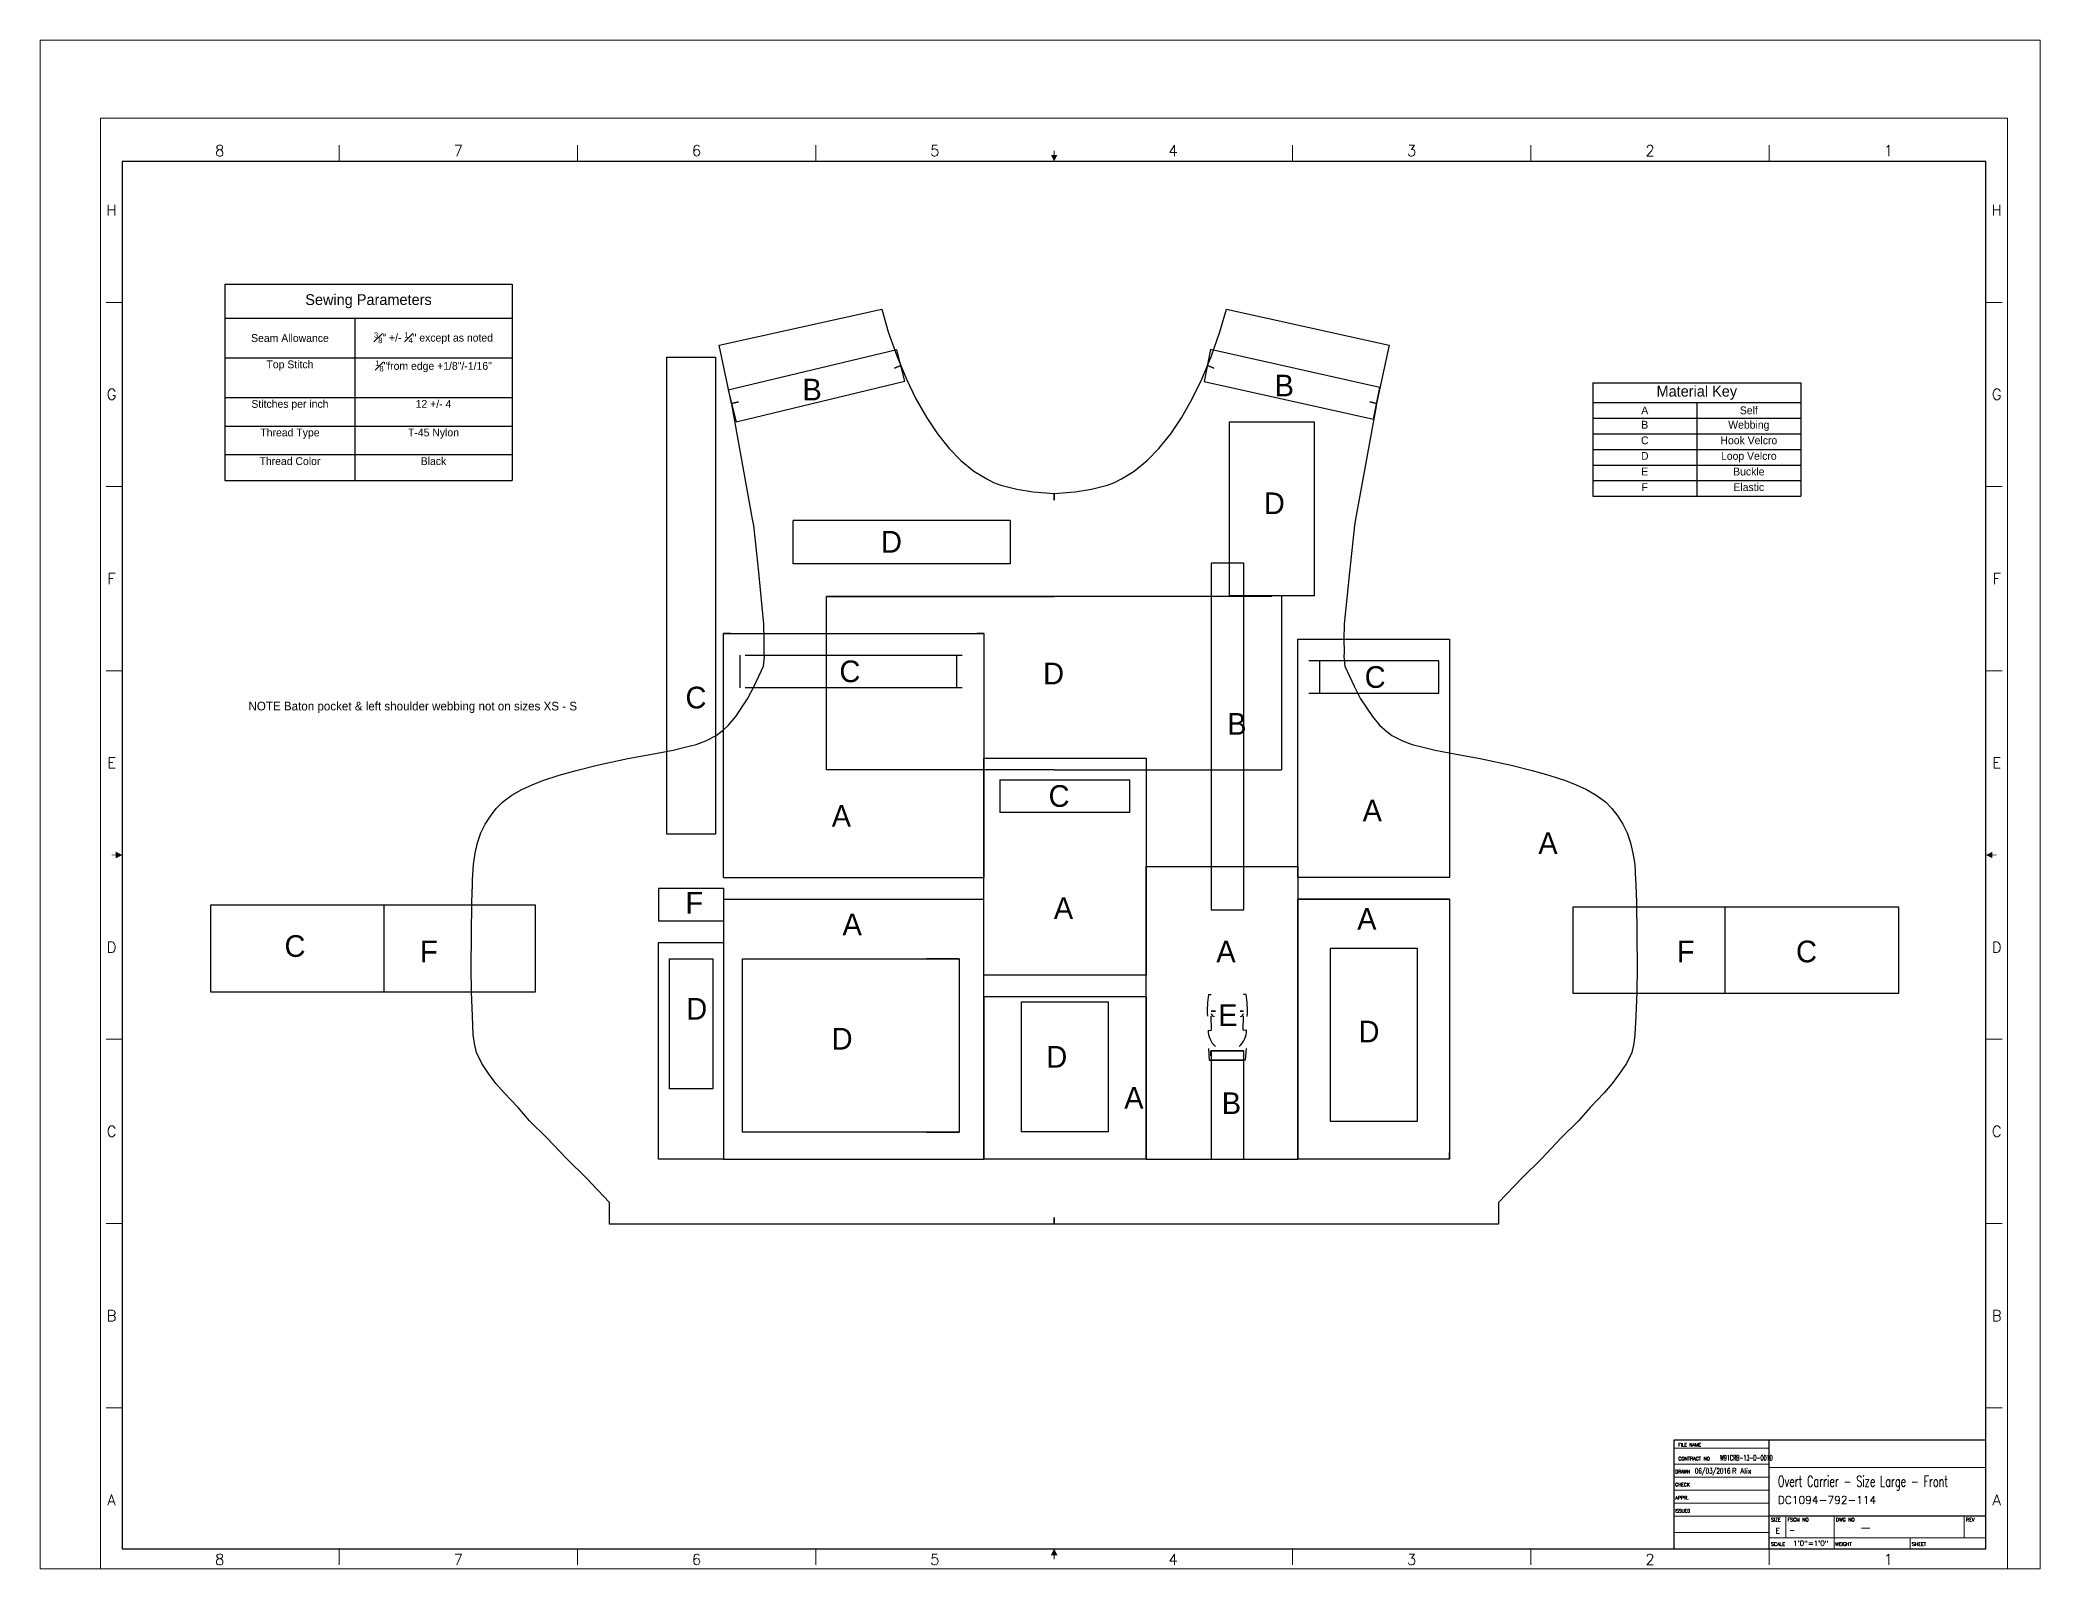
# Paper-space layout 'Layout1' of a CAD drawing. Header units: inches. Extents: x 1.06 to 9.54, y 0.81 to 7.29.
# The model-space entities are those that its viewports show. They can reach past a viewport. Long polylines and large blocks are cut down to what shows.
import ezdxf
from ezdxf.enums import TextEntityAlignment as Align

# ---------------------------------------------------------------- set-up
doc = ezdxf.new("R2010")
doc.units = ezdxf.units.IN
doc.header["$MEASUREMENT"] = 0
doc.linetypes.add('HIDDEN', pattern=[0.375, 0.25, -0.125])
doc.layers.add('AM_BOR', color=7, linetype='Continuous', lineweight=30)
doc.layers.add('T001L001', color=7, linetype='Continuous')
doc.styles.add('ACANSTS', font='romans.shx', dxfattribs={"height": 1})

# ---------------------------------------------------------------- blocks, each defined once
blk = doc.blocks.new('ANSI_E')
at = {"color": 7}
for p, q in [((1104.9, 838.2), (12.7, 838.2)), ((12.7, 838.2), (12.7, 25.4)), ((1104.9, 25.4), (1104.9, 838.2)), ((12.7, 25.4), (1104.9, 25.4))]:
    blk.add_line(p, q, dxfattribs=at)
at = {"layer": 'AM_BOR', "color": 7, "lineweight": 15}
for p, q in [((1117.6, 863.6), (0, 863.6)), ((0, 863.6), (0, 0)), ((1117.6, 0), (1117.6, 863.6)), ((139.7, 847.7), (139.7, 838.2)), ((279.4, 847.7), (279.4, 838.2)), ((419.1, 847.7), (419.1, 838.2)), ((698.5, 847.7), (698.5, 838.2)), ((838.2, 847.7), (838.2, 838.2)), ((977.9, 847.7), (977.9, 838.2)), ((12.7, 755.6), (3.2, 755.6)), ((1104.9, 755.6), (1114.4, 755.6)), ((12.7, 647.7), (3.2, 647.7)), ((1104.9, 647.7), (1114.4, 647.7)), ((12.7, 539.8), (3.2, 539.8)), ((1104.9, 539.8), (1114.4, 539.8)), ((12.7, 323.9), (3.2, 323.9)), ((1104.9, 323.9), (1114.4, 323.9)), ((12.7, 215.9), (3.2, 215.9)), ((1104.9, 215.9), (1114.4, 215.9)), ((12.7, 108), (3.2, 108)), ((1104.9, 108), (1114.4, 108)), ((139.7, 15.9), (139.7, 25.4)), ((279.4, 15.9), (279.4, 25.4)), ((419.1, 15.9), (419.1, 25.4)), ((698.5, 15.9), (698.5, 25.4)), ((838.2, 15.9), (838.2, 25.4)), ((977.9, 15.9), (977.9, 25.4)), ((0, 0), (1117.6, 0))]:
    blk.add_line(p, q, dxfattribs=at)
at = {"layer": 'AM_BOR', "color": 7, "lineweight": 30, "const_width": 0.508}
for points in [[(558.8, 844.5), (558.8, 842)], [(6.4, 431.8), (8.9, 431.8)], [(1111.2, 431.8), (1108.7, 431.8)], [(558.8, 19.1), (558.8, 21.6)]]:
    blk.add_lwpolyline(points, dxfattribs=at)
at = {"layer": 'AM_BOR', "color": 7, "lineweight": 30}
for points in [[(560.7, 842), (556.9, 842), (558.8, 838.2)], [(8.9, 433.7), (8.9, 429.9), (12.7, 431.8)], [(1108.7, 429.9), (1108.7, 433.7), (1104.9, 431.8)], [(556.9, 21.6), (560.7, 21.6), (558.8, 25.4)]]:
    blk.add_solid(points, dxfattribs=at)
at = {"layer": 'AM_BOR', "color": 7, "lineweight": 15, "style": 'ACANSTS'}
for s, p in [('8', (69.8, 844.5)), ('7', (209.6, 844.5)), ('6', (349.2, 844.5)), ('5', (488.9, 844.5)), ('4', (628.6, 844.5)), ('3', (768.3, 844.5)), ('2', (908, 844.5)), ('1', (1047.8, 844.5)), ('H', (6.4, 809.6)), ('H', (1111.2, 809.6)), ('G', (6.4, 701.7)), ('G', (1111.2, 701.7)), ('F', (6.4, 593.7)), ('F', (1111.2, 593.7)), ('E', (6.4, 485.8)), ('E', (1111.2, 485.8)), ('D', (6.4, 377.8)), ('D', (1111.2, 377.8)), ('C', (6.4, 269.9)), ('C', (1111.2, 269.9)), ('B', (6.4, 161.9)), ('B', (1111.2, 161.9)), ('A', (1111.2, 54)), ('8', (69.8, 19.1)), ('7', (209.6, 19.1)), ('6', (349.2, 19.1)), ('5', (488.9, 19.1)), ('4', (628.6, 19.1)), ('3', (768.3, 19.1)), ('2', (908, 19.1)), ('1', (1047.8, 19.1))]:
    blk.add_text(s, height=6.35, dxfattribs=at).set_placement(p, align=Align.MIDDLE_CENTER)
at = {"layer": 'AM_BOR', "color": 7, "lineweight": 15, "style": 'ACANSTS', "text_generation_flag": 2}
blk.add_text('A', height=6.35, dxfattribs=at).set_placement((6.4, 54), align=Align.MIDDLE_CENTER)
blk = doc.blocks.new('ANSI_TITUS')
at = {"color": 0}
blk.add_lwpolyline([(0, 63.5), (-182.9, 63.5), (-182.9, 0), (0, 0)], close=True, dxfattribs=at)
at = {"layer": 'AM_BOR', "color": 0, "lineweight": 15}
for p, q in [((-182.9, 58.9), (-127, 58.9)), ((-127, 49.5), (-182.9, 49.5)), ((0, 47.5), (-127, 47.5)), ((-127, 41.9), (-182.9, 41.9)), ((-127, 34.3), (-182.9, 34.3)), ((-127, 26.7), (-182.9, 26.7)), ((-127, 19.1), (-182.9, 19.1)), ((-117.3, 19.1), (-117.3, 6.4)), ((-88.9, 19.1), (-88.9, 6.4)), ((-12.7, 19.1), (-12.7, 6.4)), ((-127, 9.5), (-182.9, 9.5)), ((0, 6.4), (-127, 6.4)), ((-88.9, 0), (-88.9, 6.4)), ((-44.4, 0), (-44.4, 6.4))]:
    blk.add_line(p, q, dxfattribs=at)
at = {"layer": 'AM_BOR', "color": 0}
for p, q in [((-127, 0), (-127, 63.5)), ((0, 19.1), (-127, 19.1))]:
    blk.add_line(p, q, dxfattribs=at)
at = {"layer": 'AM_BOR', "color": 0, "lineweight": 15, "style": 'ACANSTS'}
for s, height, width, p in [('FILE NAME', 2.03, 0.951562, (-180.3, 59.8)), ('CONTRACT NO', 2.032, 0.979028, (-180.3, 51.7)), ('DRAWN', 2.03, 0.942857, (-182.1, 44.1))]:
    blk.add_text(s, height=height, dxfattribs=dict(at, width=width)).set_placement(p)
for s, width, p in [('CHECK', 0.942857, (-182.1, 37.5)), ('ISSUED', 0.90932, (-182.1, 22.2))]:
    blk.add_text(s, height=2.03, dxfattribs=dict(at, width=width)).set_placement(p, align=Align.MIDDLE_LEFT)
for s, p in [('APPR.', (-182.1, 29.8)), ('SCALE', (-126, 2.7)), ('SHEET', (-43.4, 2.7))]:
    blk.add_text(s, height=2.03, dxfattribs=at).set_placement(p, align=Align.MIDDLE_LEFT)
for s, p in [('SIZE', (-126, 16)), ('FSCM NO', (-116.3, 16)), ('DWG NO', (-87.9, 16)), ('REV', (-11.7, 16)), ('WEIGHT', (-88.3, 1.7))]:
    blk.add_text(s, height=2.03, dxfattribs=at).set_placement(p)
for tag, p in [('GEN-TITLE-DWG{10.58}', (-161.3, 59.8)), ('GEN-TITLE-DAT{6.03}', (-170.6, 44.1)), ('GEN-TITLE-CTRN{9.04}', (-155.7, 51.7)), ('GEN-TITLE-NAME{6.72}', (-148.8, 44.1)), ('GEN-TITLE-CHKD{6.16}', (-170.7, 36.4)), ('GEN-TITLE-CHKM{6.72}', (-148.8, 36.4)), ('GEN-TITLE-APPD{6.08}', (-170.7, 28.8)), ('GEN-TITLE-ISSD{6.03}', (-170.6, 21.3)), ('GEN-TITLE-APPM{6.72}', (-148.8, 28.8)), ('GEN-TITLE-ISSM{6.72}', (-148.8, 21.2)), ('GEN-TITLE-FSCM{8.01}', (-115.3, 9.4)), ('GEN-TITLE-SCA{7.49}', (-113, 1.7)), ('GEN-TITLE-WT{7.43}', (-70, 1.7)), ('GEN-TITLE-SHEET{10.30}', (-26.5, 1.6))]:
    blk.add_attdef(tag, p, '', height=3.05, dxfattribs=at)
at = {"layer": 'AM_BOR', "color": 0, "lineweight": 30, "style": 'ACANSTS'}
for tag, p in [('GEN-TITLE-DACT{25.89}', (-122.5, 49.7)), ('GEN-TITLE-DES2{26.26}', (-122, 26.3))]:
    blk.add_attdef(tag, p, '', height=4.57, dxfattribs=at)
at = {"layer": 'AM_BOR', "color": 0, "style": 'ACANSTS'}
for tag, p in [('GEN-TITLE-DES1{18.22}', (-122, 36.3)), ('GEN-TITLE-NR{8.40}', (-74.1, 9.4))]:
    blk.add_attdef(tag, p, '', height=6.35, dxfattribs=at)
at = {"layer": 'AM_BOR', "color": 0, "lineweight": 15, "style": 'ACANSTS'}
for tag, p in [('GEN-TITLE-SIZ{2.46}', (-122, 9)), ('GEN-TITLE-REV{3.27}', (-6.2, 8.9))]:
    blk.add_attdef(tag, text='', height=3.05, dxfattribs=at).set_placement(p, align=Align.CENTER)
blk = doc.blocks.new('*T5')
at = {"color": 0, "linetype": 'ByBlock', "lineweight": -2, "transparency": 16777216}
for p, q in [((0, 0), (4.801, 0)), ((0, 0), (0, -2.613)), ((4.801, 0), (4.801, -2.613)), ((0, -0.453), (4.801, -0.453)), ((2.401, -0.453), (2.401, -2.613)), ((0, -0.813), (4.801, -0.813)), ((0, -1.173), (4.801, -1.173)), ((0, -1.533), (4.801, -1.533)), ((0, -1.893), (4.801, -1.893)), ((0, -2.253), (4.801, -2.253)), ((0, -2.613), (4.801, -2.613))]:
    blk.add_line(p, q, dxfattribs=at)
at = {"color": 0, "linetype": 'Continuous', "transparency": 16777216}
for s, insert, char_height, width, attachment_point in [('Material Key', (2.401, -0.227), 0.25, 4.68128, 5), ('A', (1.2, -0.633), 0.18, 2.28064, 5), ('B', (1.2, -0.873), 0.18, 2.28064, 2), ('Webbing', (3.601, -0.873), 0.18, 2.28064, 2), ('Self', (3.601, -0.633), 0.18, 2.28064, 5), ('C', (1.2, -1.233), 0.18, 2.28064, 2), ('Hook Velcro', (3.601, -1.233), 0.18, 2.28064, 2), ('D', (1.2, -1.593), 0.18, 2.28064, 2), ('Loop Velcro', (3.601, -1.593), 0.18, 2.28064, 2), ('E', (1.2, -1.953), 0.18, 2.28064, 2), ('Buckle', (3.601, -1.953), 0.18, 2.28064, 2), ('Elastic', (3.601, -2.313), 0.18, 2.28064, 2), ('F', (1.2, -2.313), 0.18, 2.28064, 2)]:
    blk.add_mtext(s, dxfattribs=dict(at, insert=insert, char_height=char_height, width=width, attachment_point=attachment_point))
blk = doc.blocks.new('*T7')
at = {"color": 0, "linetype": 'ByBlock', "lineweight": -2, "transparency": 16777216}
for p, q in [((0, 0), (6.625, 0)), ((0, 0), (0, -4.531)), ((6.625, 0), (6.625, -4.531)), ((0, -0.787), (6.625, -0.787)), ((3, -0.787), (3, -4.531)), ((0, -1.699), (6.625, -1.699)), ((0, -2.611), (6.625, -2.611)), ((0, -3.271), (6.625, -3.271)), ((0, -3.931), (6.625, -3.931)), ((0, -4.531), (6.625, -4.531))]:
    blk.add_line(p, q, dxfattribs=at)
at = {"color": 0, "linetype": 'Continuous', "transparency": 16777216}
for s, insert, char_height, width, attachment_point in [('Sewing Parameters', (3.312, -0.393), 0.25, 6.505, 5), ('Seam Allowance', (1.5, -1.243), 0.18, 2.88, 5), ('\\A1;{\\H0.7x;\\S3#8;}" +/- {\\H0.7x;\\S1#4;}" except as noted', (4.812, -1.243), 0.18, 3.505, 5), ('Top Stitch', (1.5, -1.759), 0.18, 2.88, 2), ('\\A1;{\\H0.7x;\\S1#8;}"from edge +1/8"/-1/16"', (4.812, -1.759), 0.18, 3.505, 2), ('Stitches per inch', (1.5, -2.671), 0.18, 2.88, 2), ('12 +/- 4', (4.812, -2.671), 0.18, 3.505, 2), ('Thread Type', (1.5, -3.331), 0.18, 2.88, 2), ('T-45 Nylon', (4.812, -3.331), 0.18, 3.505, 2), ('Thread Color', (1.5, -3.991), 0.18, 2.88, 2), ('Black', (4.812, -3.991), 0.18, 3.505, 2)]:
    blk.add_mtext(s, dxfattribs=dict(at, insert=insert, char_height=char_height, width=width, attachment_point=attachment_point))

msp = doc.modelspace()

# ---------------------------------------------------------------- linework, layer by layer
at = {"linetype": 'Continuous'}
for p, q in [((14.632, 38.957), (13.882, 38.957)), ((13.882, 38.957), (13.882, 30.957)), ((14.632, 30.957), (14.632, 38.957)), ((3.007, 36.832), (3.007, 36.082)), ((8.007, 36.832), (8.007, 36.082)), ((13.882, 31.957), (14.632, 31.957)), ((1.132, 31.457), (2.632, 31.457)), ((-5.209, 31.069), (-9.209, 31.069)), ((-9.209, 31.069), (-9.209, 29.069)), ((-1.709, 31.069), (-5.209, 31.069)), ((-1.709, 29.069), (-1.709, 31.069)), ((13.882, 30.957), (14.632, 30.957)), ((22.236, 31.027), (25.736, 31.027)), ((22.236, 29.027), (22.236, 31.027)), ((25.736, 31.027), (29.736, 31.027)), ((29.736, 31.027), (29.736, 29.027)), ((1.132, 30.707), (2.632, 30.707)), ((1.132, 30.207), (2.632, 30.207)), ((-9.209, 29.069), (-5.209, 29.069)), ((-5.209, 29.069), (-1.709, 29.069)), ((25.736, 29.027), (22.236, 29.027)), ((29.736, 29.027), (25.736, 29.027))]:
    msp.add_line(p, q, dxfattribs=at)
for p, q in [((1.132, 31.457), (1.132, 30.707)), ((2.632, 31.457), (2.632, 30.708)), ((13.822, 29.005, 0.004), (13.879, 29.01, -0.11)), ((13.881, 28.626, -0.088), (14.619, 28.626, -0.102)), ((14.625, 28.626, -0.088), (13.887, 28.626, -0.102)), ((14.684, 29.005, 0.004), (14.627, 29.01, -0.11)), ((13.799, 28.505, -0.002), (13.793, 28.511, 0.004)), ((13.809, 28.187, 0.004), (13.873, 28.179, 0.067)), ((13.887, 28.191, 0.067), (13.878, 28.505, -0.076)), ((14.619, 28.191, 0.067), (14.628, 28.505, -0.076)), ((14.697, 28.187, 0.004), (14.633, 28.179, 0.067)), ((14.707, 28.505, -0.002), (14.713, 28.511, 0.004)), ((13.819, 27.762, -0.126), (13.838, 27.494, 0.001)), ((13.874, 27.593, 0.002), (13.874, 27.707)), ((13.874, 27.707), (14.632, 27.707)), ((14.632, 27.707), (13.874, 27.707)), ((14.632, 27.593, 0.002), (14.632, 27.707)), ((14.687, 27.762, -0.126), (14.668, 27.494, 0.001)), ((13.838, 27.494, 0.001), (13.869, 27.494, -0.052)), ((14.625, 27.494, 0.043), (13.869, 27.494, -0.052)), ((13.881, 27.494, 0.043), (14.637, 27.494, -0.052)), ((14.668, 27.494, 0.001), (14.637, 27.494, -0.052))]:
    msp.add_line(p, q)
at = {"linetype": 'HIDDEN'}
for p, q in [((-5.209, 31.069), (-5.209, 29.069)), ((25.736, 31.027), (25.736, 29.027))]:
    msp.add_line(p, q, dxfattribs=at)
at = {"color": 0, "linetype": 'Continuous'}
for p, q in [((2.632, 25.207), (8.632, 25.207)), ((12.382, 25.207), (15.882, 25.207))]:
    msp.add_line(p, q, dxfattribs=at)
at = {"linetype": 'Continuous'}
for points in [[(2.923, 42.217), (6.815, 43.153), (6.625, 43.879), (2.733, 42.943)], [(13.718, 43.149), (17.623, 42.275), (17.772, 43.01), (13.868, 43.883)], [(17.988, 43.986), (17.988, 43.986), (17.988, 43.986), (17.988, 43.986)], [(1.132, 25.207), (1.132, 30.207), (2.632, 30.207), (2.632, 25.207)], [(16.632, 30.078), (18.632, 30.078), (18.632, 26.078), (16.632, 26.078)], [(1.382, 29.832), (2.382, 29.832), (2.382, 26.832), (1.382, 26.832)], [(3.064, 29.832), (8.064, 29.832), (8.064, 25.832), (3.064, 25.832)], [(9.507, 28.836), (11.507, 28.836), (11.507, 25.836), (9.507, 25.836)], [(13.882, 25.207), (14.632, 25.207), (14.632, 27.707), (13.882, 27.707)]]:
    msp.add_lwpolyline(points, close=True, dxfattribs=at)
for centre, radius, start, end in [((15.842, 28.64, 0.004), 2.053, 169.7628, 183.6029), ((12.664, 28.64, 0.004), 2.053, 356.3971, 10.2372), ((14.338, 28.194, -0.029), 0.529, 180.7298, 226.9355), ((13.873, 28.194, 0.067), 0.0145, 272.7114, 350.4709), ((13.97, 28.59, -0.002), 0.091, 191.291, 258.709), ((14.168, 28.194, -0.029), 0.529, 313.0645, 359.2702), ((14.536, 28.59, -0.002), 0.091, 281.291, 348.709), ((14.633, 28.194, 0.067), 0.0145, 189.5291, 267.2886), ((13.882, 27.595, 0.002), 0.00783, 193.7908, 266.5981), ((14.624, 27.595, 0.002), 0.00783, 273.4019, 346.2092)]:
    msp.add_arc(centre, radius, start, end)
at = {"layer": 'T001L001'}
for p, q in [((1.32, 43.707), (2.445, 43.707)), ((1.32, 32.707), (1.32, 43.707)), ((2.445, 43.707), (2.445, 32.707)), ((15.882, 31.707), (15.882, 37.207)), ((19.382, 37.207), (19.382, 31.707)), ((2.445, 32.707), (1.32, 32.707)), ((19.382, 31.707), (15.882, 31.707))]:
    msp.add_line(p, q, dxfattribs=at)
for points in [[(10.257, 23.707), (10.257, 23.864), (10.257, 23.707), (0, 23.707), (0, 24.206), (-0.544, 24.775), (-0.988, 25.218), (-1.446, 25.705), (-1.845, 26.09), (-2.111, 26.4), (-2.436, 26.74), (-2.621, 26.956), (-2.792, 27.183), (-2.947, 27.419), (-3.071, 27.671), (-3.12, 27.875), (-3.146, 28.084), (-3.163, 28.51), (-3.187, 29.07), (-3.194, 29.63), (-3.177, 31.133), (-3.164, 31.543), (-3.16, 31.652), (-3.141, 32.005), (-3.098, 32.266), (-3.046, 32.506), (-2.968, 32.738), (-2.868, 32.934), (-2.75, 33.12), (-2.616, 33.294), (-2.463, 33.451), (-2.252, 33.603), (-2.025, 33.732), (-1.787, 33.844), (-1.543, 33.941), (-1.16, 34.067), (-0.771, 34.171), (-0.288, 34.296), (0.423, 34.447), (0.978, 34.548), (1.464, 34.646), (1.739, 34.711), (1.994, 34.776), (2.218, 34.856), (2.463, 34.98), (2.627, 35.111), (2.745, 35.223), (2.913, 35.421), (3.185, 35.826), (3.336, 36.12), (3.55, 36.577), (3.571, 36.806), (3.564, 36.907), (3.568, 37.201), (3.562, 37.55), (3.44, 38.749), (3.329, 39.824), (3.301, 39.973), (2.828, 42.58), (2.815, 42.642), (2.971, 42.676), (2.815, 42.642), (2.525, 43.986), (6.278, 44.817), (6.43, 44.29), (6.627, 43.742), (6.72, 43.516), (6.572, 43.455), (6.72, 43.516), (6.849, 43.204), (7.069, 42.748), (7.318, 42.307), (7.563, 41.942), (7.837, 41.6), (8.107, 41.325), (8.406, 41.082), (8.705, 40.898), (8.862, 40.82), (9.024, 40.754), (9.395, 40.665), (9.772, 40.601), (10.257, 40.565), (10.257, 40.408), (10.257, 40.565), (10.741, 40.601), (11.118, 40.665), (11.489, 40.754), (11.651, 40.82), (11.809, 40.898), (12.107, 41.082), (12.406, 41.325), (12.676, 41.6), (12.95, 41.942), (13.195, 42.307), (13.444, 42.748), (13.664, 43.204), (13.793, 43.516), (13.941, 43.455), (13.793, 43.516), (13.887, 43.742), (14.083, 44.29), (14.235, 44.817), (17.988, 43.986), (17.698, 42.642), (17.542, 42.676), (17.698, 42.642), (17.685, 42.58), (17.212, 39.973), (17.184, 39.824), (17.073, 38.749), (16.951, 37.55), (16.945, 37.201), (16.949, 36.907), (16.942, 36.806), (16.963, 36.577), (17.178, 36.12), (17.328, 35.826), (17.6, 35.421), (17.768, 35.223), (17.886, 35.111), (18.05, 34.98), (18.295, 34.856), (18.519, 34.776), (18.775, 34.711), (19.049, 34.646), (19.535, 34.548), (20.09, 34.447), (20.801, 34.296), (21.284, 34.171), (21.674, 34.067), (22.056, 33.941), (22.301, 33.844), (22.538, 33.732), (22.765, 33.603), (22.976, 33.451), (23.129, 33.294), (23.263, 33.12), (23.381, 32.934), (23.481, 32.738), (23.559, 32.506), (23.611, 32.266), (23.654, 32.005), (23.673, 31.652), (23.677, 31.543), (23.691, 31.133), (23.707, 29.63), (23.7, 29.07), (23.676, 28.51), (23.659, 28.084), (23.634, 27.875), (23.584, 27.671), (23.46, 27.419), (23.305, 27.183), (23.134, 26.956), (22.949, 26.74), (22.624, 26.4), (22.358, 26.09), (21.959, 25.705), (21.501, 25.218), (21.057, 24.775), (20.513, 24.206), (20.513, 23.707), (10.257, 23.707)], [(16.262, 42.212), (15.279, 42.212), (14.296, 42.212)], [(14.296, 42.212), (14.296, 38.203)], [(16.262, 38.203), (16.262, 42.212)], [(9.246, 39.94), (4.235, 39.94)], [(4.235, 38.94), (4.235, 39.94)], [(9.246, 39.94), (9.246, 38.94)], [(9.246, 38.94), (4.235, 38.94)], [(5.006, 34.189), (5.006, 38.189)], [(5.006, 38.189), (10.257, 38.189)], [(10.257, 38.189), (5.006, 38.189)], [(15.279, 38.189), (10.257, 38.189)], [(16.262, 38.203), (15.279, 38.203), (14.296, 38.203)], [(15.507, 38.189), (15.507, 34.189)], [(2.632, 37.332), (8.632, 37.332)], [(2.632, 31.707), (2.632, 37.332), (2.789, 37.332), (2.632, 37.332)], [(8.632, 37.332), (8.474, 37.332), (8.632, 37.332), (8.632, 31.707)], [(15.882, 37.207), (19.382, 37.207)], [(3.132, 36.832), (8.132, 36.832)], [(19.132, 36.707), (16.132, 36.707)], [(16.382, 36.707), (16.382, 35.957)], [(19.132, 35.957), (19.132, 36.707)], [(8.132, 36.082), (3.132, 36.082)], [(16.132, 35.957), (19.132, 35.957)], [(10.257, 34.189), (5.006, 34.189)], [(8.632, 34.457), (12.382, 34.457)], [(12.382, 34.457), (12.382, 34.457), (12.382, 34.457), (12.382, 29.457), (8.632, 29.457), (8.632, 34.457), (8.632, 34.457), (8.632, 34.457)], [(10.257, 34.189), (15.507, 34.189)], [(9.007, 33.957), (12.007, 33.957)], [(9.007, 33.957), (9.007, 33.207)], [(12.007, 33.207), (12.007, 33.957)], [(12.007, 33.207), (9.007, 33.207)], [(12.382, 25.207), (12.382, 31.957)], [(12.382, 31.957), (15.882, 31.957)], [(15.882, 31.957), (15.882, 25.207)], [(2.632, 31.707), (8.632, 31.707)], [(2.632, 31.207), (2.632, 25.207)], [(2.632, 31.207), (8.632, 31.207)], [(8.632, 25.207), (8.632, 31.207)], [(15.882, 31.207), (19.382, 31.207)], [(15.882, 25.207), (15.882, 31.206)], [(19.382, 31.206), (15.882, 31.206)], [(19.382, 31.206), (19.382, 25.207)], [(8.064, 29.832), (7.314, 29.832)], [(8.632, 28.957), (8.632, 25.207)], [(12.382, 28.957), (10.257, 28.957), (8.632, 28.957)], [(8.632, 28.957), (8.632, 25.207)], [(12.382, 28.957), (8.632, 28.957)], [(12.382, 28.957), (12.382, 25.207)], [(12.382, 28.957), (12.382, 25.207)], [(7.314, 25.832), (8.064, 25.832)], [(12.382, 25.207), (12.382, 25.365), (12.382, 25.207), (8.632, 25.207), (8.632, 25.365), (8.632, 25.207)], [(19.382, 25.207), (19.382, 25.365), (19.382, 25.207), (15.882, 25.207), (15.882, 25.365), (15.882, 25.207)]]:
    msp.add_lwpolyline(points, dxfattribs=at)

# ---------------------------------------------------------------- block references
at = {"color": 250, "lineweight": 0, "xscale": 0.03937007874016, "yscale": 0.03937007874016, "zscale": 0.03937007874016}
msp.add_blockref('ANSI_E', (-11.743, 15.224), dxfattribs=at)
for name, p in [('*T7', (-8.875, 45.391)), ('*T5', (22.685, 43.113))]:
    msp.add_blockref(name, p)
at = {"lineweight": 0}
ref = msp.add_blockref('ANSI_TITUS', (31.757, 16.224), dxfattribs=dict(at, xscale=0.03937007874016, yscale=0.03937007874016, zscale=0.03937007874016))
ref.add_attrib('GEN-TITLE-CTRN{9.04}', 'W91CRB-13-D-0010', (25.625, 18.261), dxfattribs={"layer": 'AM_BOR', "color": 0, "lineweight": 15, "height": 0.12, "style": 'ACANSTS', "width": 0.556716})
ref.add_attrib('GEN-TITLE-SIZ{2.46}', 'E', dxfattribs={"layer": 'AM_BOR', "color": 0, "lineweight": 15, "height": 0.12, "style": 'ACANSTS'}).set_placement((26.953, 16.578), align=Align.CENTER)
ref.add_attrib('GEN-TITLE-FSCM{8.01}', '-', (27.217, 16.594), dxfattribs={"layer": 'AM_BOR', "color": 0, "lineweight": 15, "height": 0.12, "style": 'ACANSTS'})
ref.add_attrib('GEN-TITLE-NR{8.40}', '-', (28.842, 16.594), dxfattribs={"layer": 'AM_BOR', "height": 0.25, "style": 'ACANSTS'})
ref.add_attrib('GEN-TITLE-DES2{26.26}', 'DC1094-792-114', (26.956, 17.257), dxfattribs={"layer": 'AM_BOR', "color": 0, "lineweight": 30, "height": 0.18, "style": 'ACANSTS'})
ref.add_attrib('GEN-TITLE-DES1{18.22}', 'Overt Carrier - Size Large - Front', (26.956, 17.653), dxfattribs={"layer": 'AM_BOR', "height": 0.25, "style": 'ACANSTS', "width": 0.64961})
ref.add_attrib('GEN-TITLE-NAME{6.72}', 'R Alix', (25.897, 17.959), dxfattribs={"layer": 'AM_BOR', "color": 0, "lineweight": 15, "height": 0.12, "style": 'ACANSTS'})
ref.add_attrib('GEN-TITLE-DAT{6.03}', '06/03/2016', (25.041, 17.959), dxfattribs={"layer": 'AM_BOR', "color": 0, "lineweight": 15, "height": 0.12, "style": 'ACANSTS', "width": 0.639545})
ref.add_attrib('GEN-TITLE-SCA{7.49}', '1\'0"=1\'0"', (27.307, 16.289), dxfattribs={"layer": 'AM_BOR', "color": 0, "lineweight": 15, "height": 0.12, "style": 'ACANSTS'})

# ---------------------------------------------------------------- texts
at = {"linetype": 'Continuous', "attachment_point": 1}
for s, width, insert, char_height in [('B', 1.45017, (4.45, 43.21), 0.5), ('B', 1.45017, (15.344, 43.304), 0.5), ('D', 1.45017, (15.096, 40.587), 0.5), ('D', 1.45017, (6.264, 39.699), 0.5), ('C', 1.45017, (5.304, 36.711), 0.5), ('D', 1.45017, (10.003, 36.661), 0.5), ('C', 1.45017, (17.423, 36.58), 0.5), ('C', 1.45017, (1.752, 36.107), 0.5), ('NOTE Baton pocket & left shoulder webbing not on sizes XS - S', 7.625, (-8.332, 35.76), 0.2), ('B', 1.45017, (14.25, 35.5), 0.5), ('C', 1.45017, (10.129, 33.836), 0.5), ('A', 1.45017, (5.125, 33.375), 0.5), ('A', 1.45017, (17.375, 33.5), 0.5), ('A', 1.45017, (21.429, 32.749), 0.5), ('F', 1.45017, (1.75, 31.375), 0.5), ('A', 1.45017, (10.25, 31.25), 0.5), ('A', 1.45017, (17.25, 31), 0.5), ('A', 1.45017, (5.375, 30.875), 0.5), ('C', 1.45017, (-7.5, 30.375), 0.5), ('F', 1.45017, (-4.375, 30.25), 0.5), ('A', 1.45017, (14, 30.25), 0.5), ('F', 1.45017, (24.625, 30.25), 0.5), ('C', 1.45017, (27.375, 30.25), 0.5), ('D', 1.45017, (1.77, 28.928), 0.5), ('D', 1.45017, (5.124, 28.237), 0.5), ('D', 1.45017, (17.281, 28.403), 0.5), ('D', 1.45017, (10.078, 27.821), 0.5), ('A', 1.45017, (11.875, 26.875), 0.5), ('B', 1.45017, (14.125, 26.75), 0.5)]:
    msp.add_mtext_dynamic_manual_height_columns(s, width=width, gutter_width=1, heights=[0], dxfattribs=dict(at, insert=insert, char_height=char_height))

# ---------------------------------------------------------------- next in the draw order: texts
at = {"linetype": 'Continuous', "insert": (14.267, 28.531), "char_height": 0.5, "attachment_point": 5, "bg_fill": 3, "box_fill_scale": 1, "bg_fill_color": 256, "bg_fill_transparency": 0}
msp.add_mtext_dynamic_manual_height_columns('E', width=0.55888, gutter_width=1, heights=[0.625], dxfattribs=at)

psp = doc.layouts.get("Layout1")

# ---------------------------------------------------------------- viewports
at = {"layer": '0', "linetype": 'Continuous'}
psp.add_viewport(center=(5.3021, 4.0521), size=(8.4833, 6.483334), view_center_point=(9.9312, 33.3899), view_height=35.267225, dxfattribs=at)

doc.saveas('drawing.dxf')
